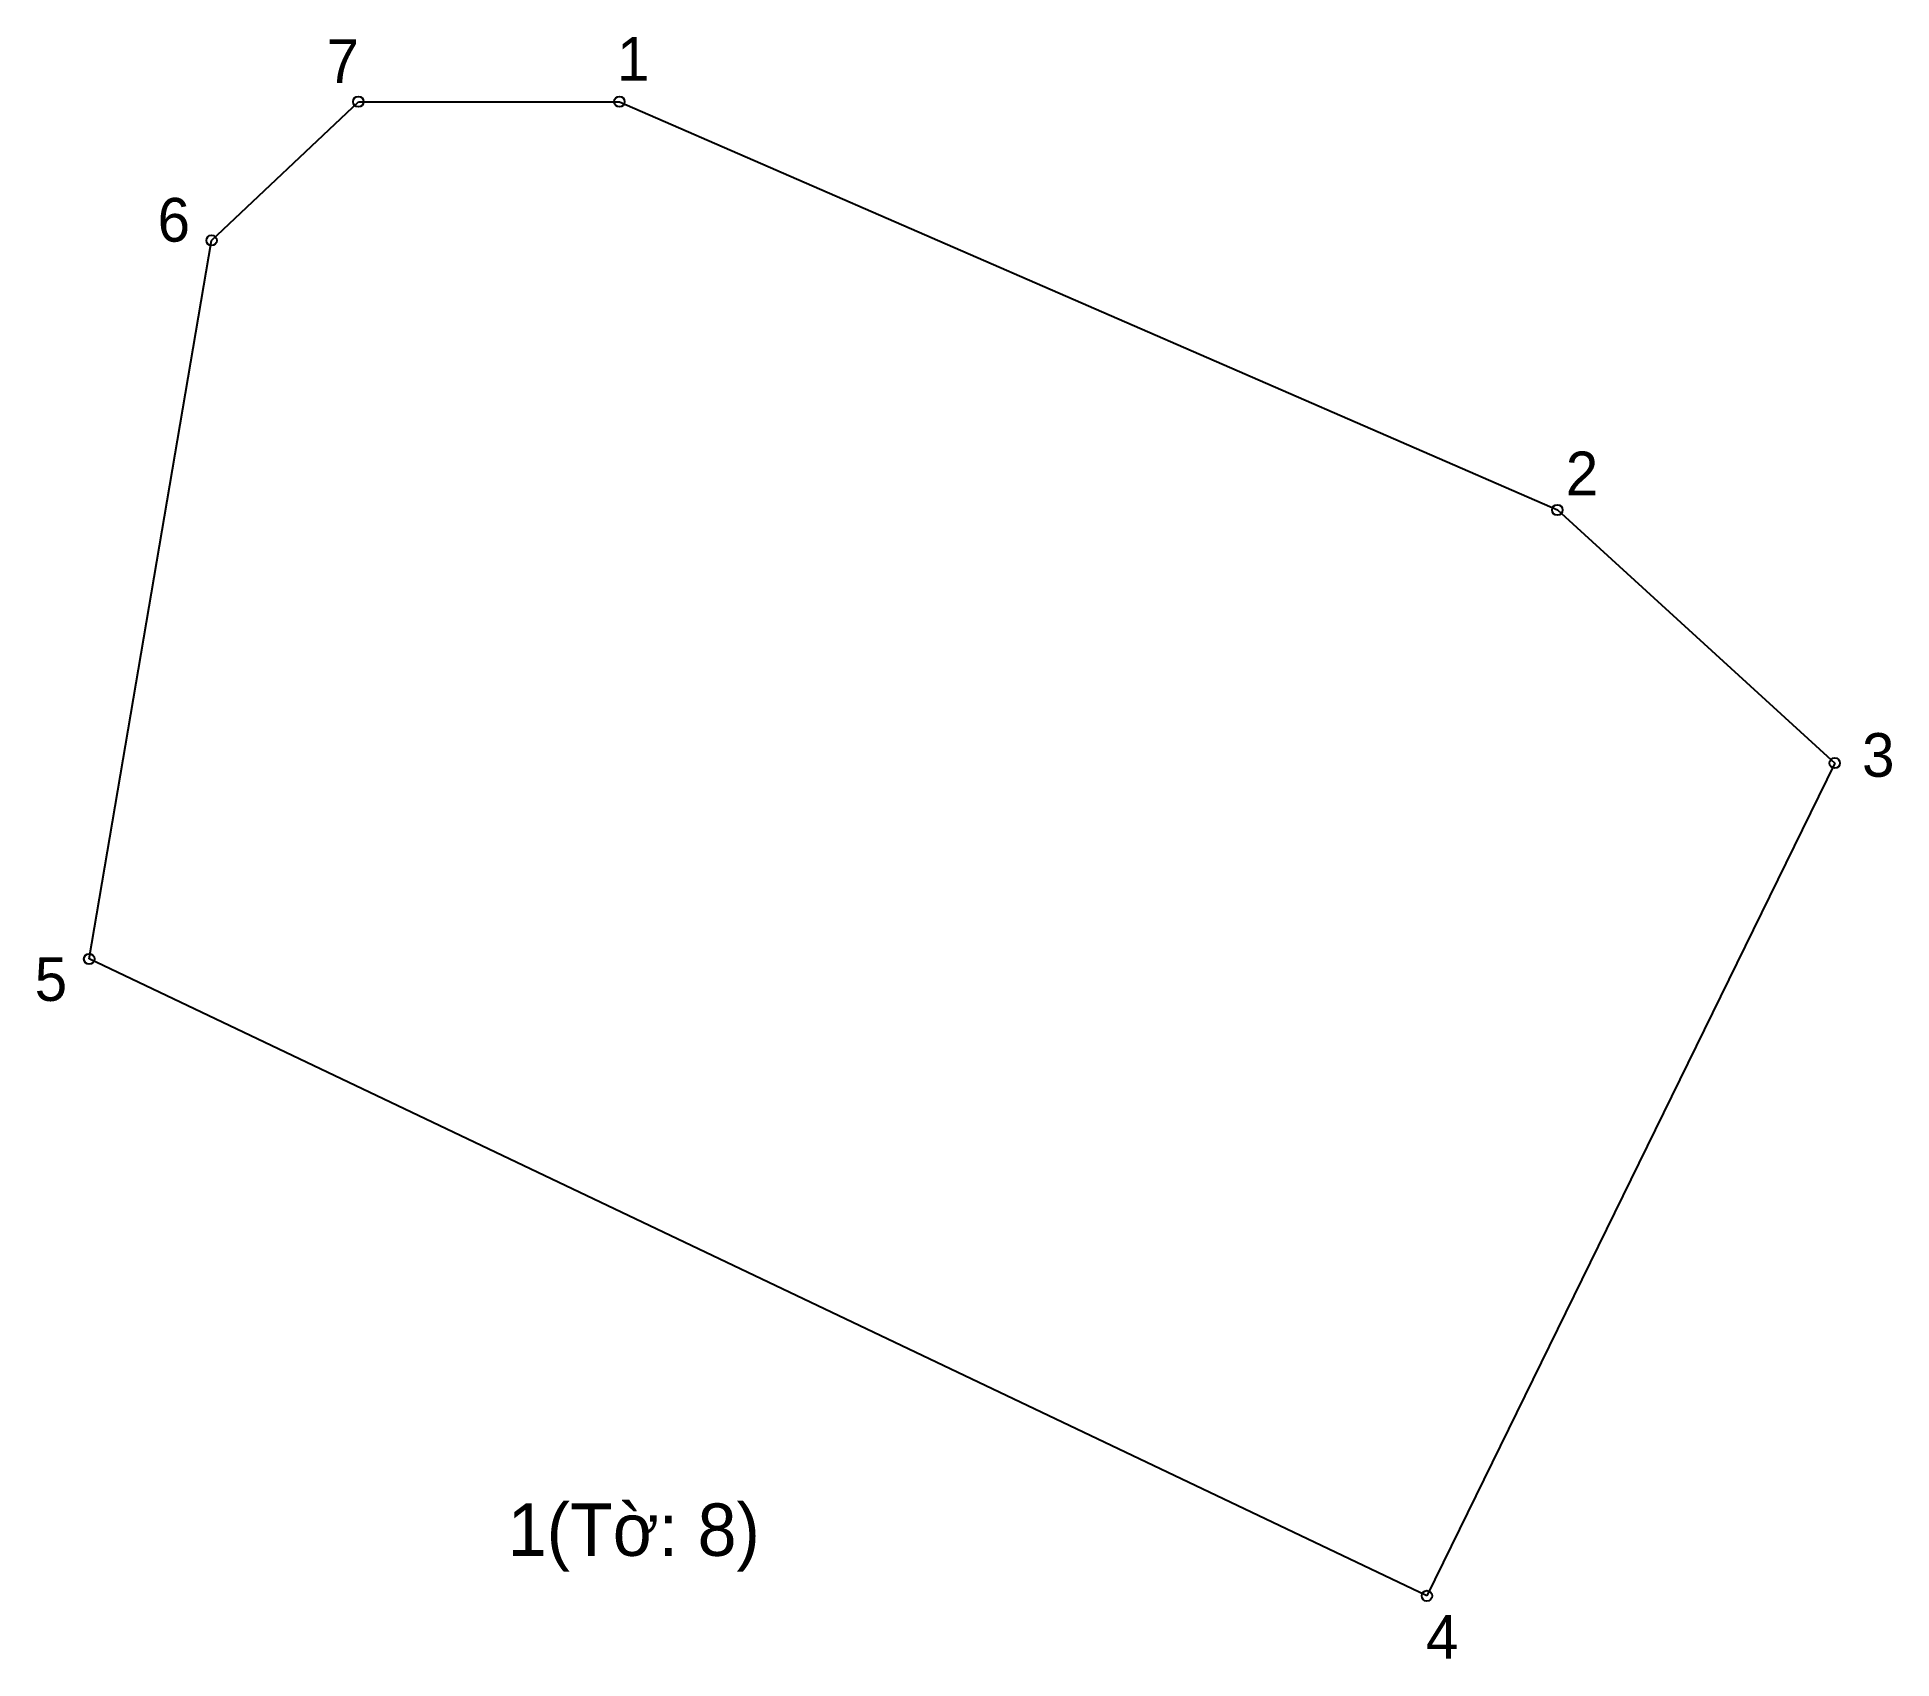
# Model space of a CAD drawing. Extents: x 549851 to 549956, y 1822805 to 1822897.
import ezdxf

# ---------------------------------------------------------------- set-up
doc = ezdxf.new("R2010")
doc.units = 0
for name, color, linetype in [('CanhThua', 7, 'Continuous'), ('MocDinhThua', 7, 'Continuous'), ('NhanTuCan', 7, 'Continuous'), ('SoHieuDinhThua', 7, 'Continuous')]:
    doc.layers.add(name, color=color, linetype=linetype)

msp = doc.modelspace()

# ---------------------------------------------------------------- linework, layer by layer
at = {"layer": 'CanhThua'}
for p, q in [((549860.56, 1822885.63), (549868.93, 1822893.54)), ((549868.93, 1822893.54), (549883.82, 1822893.54)), ((549883.82, 1822893.54), (549937.32, 1822870.26)), ((549853.58, 1822844.66), (549860.56, 1822885.63)), ((549937.32, 1822870.26), (549953.14, 1822855.83)), ((549953.14, 1822855.83), (549929.88, 1822808.35)), ((549929.88, 1822808.35), (549853.58, 1822844.66))]:
    msp.add_line(p, q, dxfattribs=at)
at = {"layer": 'MocDinhThua'}
for centre in [(549868.93, 1822893.54), (549883.82, 1822893.54), (549860.56, 1822885.63), (549937.32, 1822870.26), (549953.14, 1822855.83), (549853.58, 1822844.66), (549929.88, 1822808.35)]:
    msp.add_circle(centre, 0.299, dxfattribs=at)

# ---------------------------------------------------------------- texts
at = {"layer": 'NhanTuCan'}
msp.add_text('1(Tờ: 8)', height=2.987, dxfattribs=at).set_placement((549877.45, 1822810.63))
at = {"layer": 'SoHieuDinhThua'}
for s, p in [('7', (549867.12, 1822894.61)), ('1', (549883.68, 1822894.73)), ('6', (549857.48, 1822885.56)), ('2', (549937.8, 1822871.1)), ('3', (549954.7, 1822855.05)), ('5', (549850.47, 1822842.27)), ('4', (549929.82, 1822804.76))]:
    msp.add_text(s, height=2.49, dxfattribs=at).set_placement(p)

doc.saveas('drawing.dxf')
